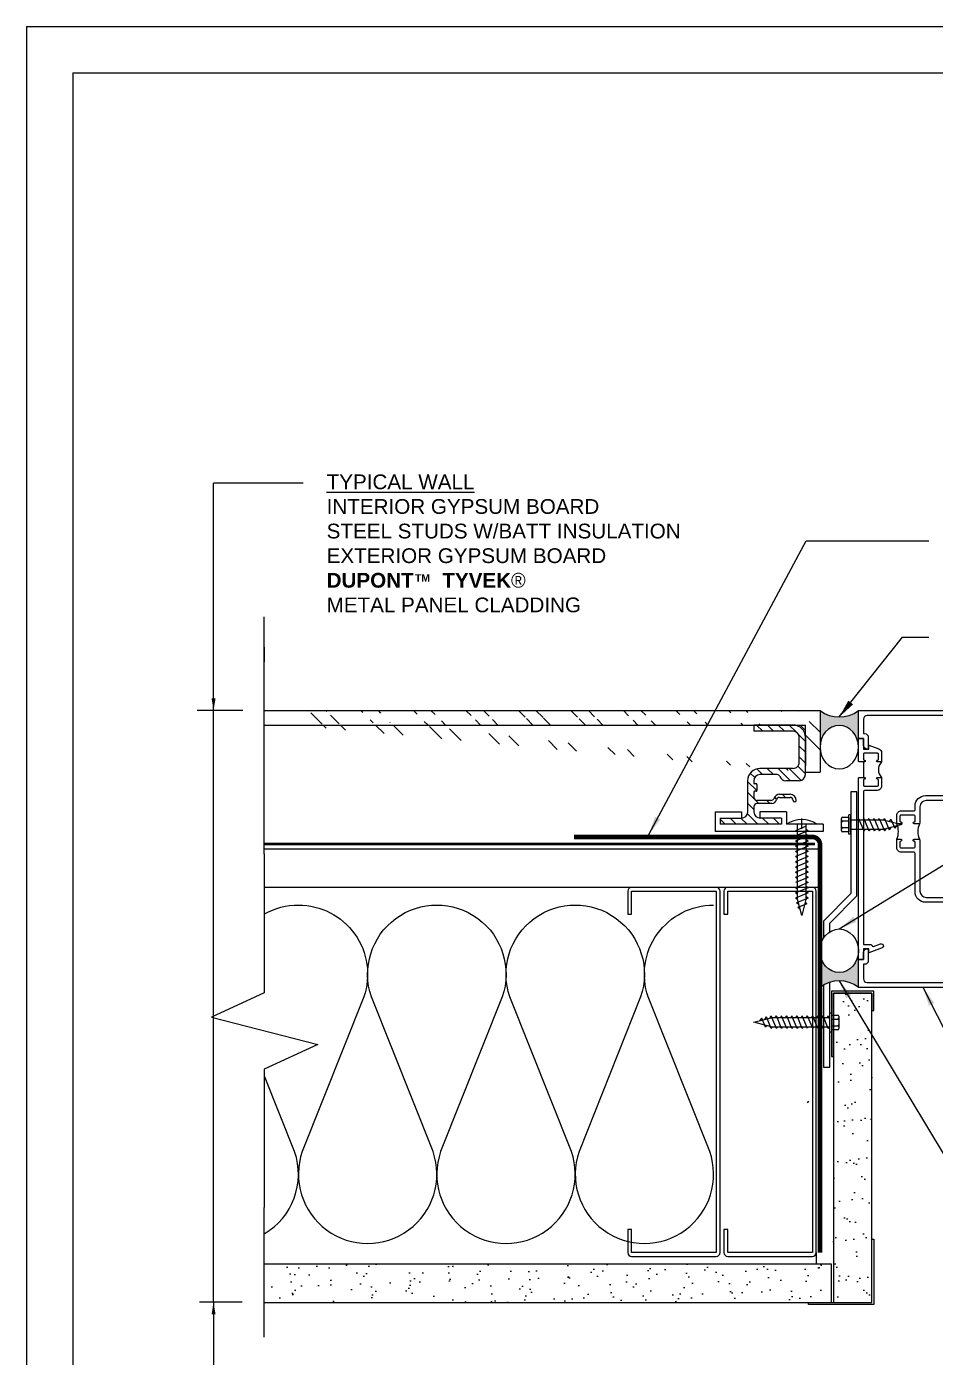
# Model space of a CAD drawing. Extents: x -129 to 26, y 0 to 100.
# Drawn here: x 0 to 14.77, y 11.37 to 33 of the extents above; entities that cross this region are included whole.
import ezdxf

# ---------------------------------------------------------------- set-up
doc = ezdxf.new("R2010")
doc.units = 0
doc.header["$LTSCALE"] = 1.5
doc.header["$MEASUREMENT"] = 0
doc.linetypes.add('CENTER', pattern=[2, 1.25, -0.25, 0.25, -0.25])
doc.linetypes.add('DASHED', pattern=[0.75, 0.5, -0.25])
doc.layers.get('DEFPOINTS').update_dxf_attribs({"linetype": 'CONTINUOUS'})
for name, color, linetype in [('8X11-TTB$0$B', 7, 'CONTINUOUS'), ('A-ANNO-TXT0', 252, 'CONTINUOUS'), ('A-BACKER_ROD', 252, 'CONTINUOUS'), ('A-FASTENERS', 8, 'CONTINUOUS'), ('A-GYP_BOARD', 252, 'CONTINUOUS'), ('A-METAL_STUD', 252, 'CONTINUOUS'), ('A-SEALANT', 252, 'CONTINUOUS'), ('A-WINDOW_FRAME', 252, 'CONTINUOUS'), ('CLADDING', 252, 'CONTINUOUS'), ('DUPONT_FLASHING', 251, 'CENTER'), ('HATCH', 252, 'CONTINUOUS'), ('INSULATION', 40, 'CONTINUOUS'), ('STRUCTURE', 252, 'CONTINUOUS'), ('TEXT', 7, 'CONTINUOUS'), ('TYVEK', 160, 'DASHED')]:
    doc.layers.add(name, color=color, linetype=linetype)
doc.styles.add('DETAILS', font='sanss___.ttf', dxfattribs={"height": 1})
doc.dimstyles.new('TYVEKDETAILS', dxfattribs={"dimscale": 6, "dimtxt": 1.5, "dimasz": 0.1, "dimexe": 0.75, "dimexo": 0.75, "dimgap": 0.75, "dimtad": 0, "dimtih": 1, "dimtoh": 1, "dimdec": 4, "dimzin": 0, "dimtxsty": 'DETAILS', "dimcen": 0.0625, "dimazin": 3, "dimtfac": 1, "dimtdec": 4, "dimtofl": 0, "dimtmove": 0, "dimatfit": 3, "dimtolj": 1, "dimtzin": 0})

msp = doc.modelspace()

# ---------------------------------------------------------------- hatches: boundary and pattern name
at = {"layer": 'A-ANNO-TXT0', "linetype": 'CONTINUOUS'}
h = msp.add_hatch(dxfattribs=at)
h.set_pattern_fill('ANSI31', color=256, angle=270, style=0)
h.set_pattern_definition([(315, (46.33853401210308, 2.729779131170787), (0.08838834764831846, 0.08838834764831842), [])])
h.paths.add_polyline_path([(12.66248157390705, 21.64495255363915), (11.82266887311761, 21.64495255363915), (11.82266887311761, 21.54495053967976), (12.4624086030966, 21.54495053967977, -0.4142135623730909), (12.5624086030966, 21.44495053967976), (12.56240860309661, 21.0401810791624, -0.4142135623730784), (12.46240860309661, 20.94018107916241), (11.92266887311763, 20.94018107916239, 0.4142135623730648), (11.72266887311764, 20.7401810791624), (11.72266887311762, 20.31709814757522), (11.72266887311762, 20.225981239459, -0.3970126437211259), (11.62284336030704, 20.13188606732309), (11.27358493839531, 20.13188606732309), (11.27358493839531, 20.03188606732311), (12.27358493839531, 20.0318860673231), (12.27358493839532, 20.13188606732311), (11.92284336030703, 20.13188606732312), (11.92284336030703, 20.13189706668923, -0.3927264519697838), (11.824501003673, 20.22598123945924), (11.824501003673, 20.3194570651539, -0.4142135623731616), (11.87450100367301, 20.36945706515391), (12.11753873810711, 20.36945706515389, 0.3563939586926705), (12.19102343039062, 20.4294570651539, -0.3563939586926522), (12.24001322524629, 20.4694570651539), (12.41240860309661, 20.4694570651539, -0.4142135623730743), (12.4624086030966, 20.4194570651539, 1), (12.51240860309659, 20.4194570651539, 0.4142135623730741), (12.41240860309661, 20.51945706515391), (12.24253873810711, 20.51945706515391, 0.317837245195946), (12.14825783394886, 20.45279039848722, -0.3178372451957301), (12.10111738186976, 20.4194570651539), (11.87266887311763, 20.4194570651539, -0.4142135623731616), (11.82266887311762, 20.4694570651539), (11.82266887311763, 20.5594570651539, -0.4142135623733655), (11.83266887311764, 20.56945706515391), (11.86266887311763, 20.56945706515391, 0.4142135623734238), (11.87266887311763, 20.57945706515391), (11.87266887311763, 20.68018107916239, 0.4142135623727912), (11.86266887311763, 20.69018107916238), (11.83266887311762, 20.69018107916238, -0.4142135623729911), (11.82266887311763, 20.70018107916239), (11.82266887311763, 20.74018107916239, -0.4142135623730805), (11.92266887311763, 20.8401810791624), (12.20111738186968, 20.84018107916238, -0.3178372451957966), (12.24825783394878, 20.80684774582906, 0.3178372451961308), (12.34253873810711, 20.74018107916238), (12.5624086030966, 20.74018107916238, 0.4131851228939942), (12.66240798618339, 20.83982982105258), (12.66248157390705, 20.88172920715603)])
at = {"layer": 'CLADDING'}
h = msp.add_hatch(dxfattribs=at)
h.set_pattern_fill('ANSI32', color=256, scale=1.6090908, angle=90, style=0)
h.set_pattern_definition([(135, (46.7738324761546, 2.729779131170787), (-0.4266746310843325, -0.4266746310843324), []), (135, (46.7738324761546, 3.014228884749691), (-0.4266746310843325, -0.4266746310843324), [])])
edge = h.paths.add_edge_path()
edge.add_line((12.66240860309659, 20.88172920715922), (12.89925822742711, 20.88172920715922))
edge.add_line((12.66248157390705, 20.88172920715922), (12.66248157390705, 21.64495255363914))
edge.add_line((12.89925822742712, 21.88172920715922), (12.89925822742711, 20.88172920715922))
edge.add_line((4.296824662383022, 21.88172920715922), (12.89925822742711, 21.88172920715922))
edge.add_line((4.296824662383015, 21.64495255363914), (12.66248157390705, 21.64495255363914))
edge.add_line((4.296824662383022, 21.88172920715922), (4.296824662383015, 21.64495255363914))
at = {"layer": 'HATCH'}
h = msp.add_hatch(color=7, dxfattribs=at)
h.dxf.hatch_style = 1
edge = h.paths.add_edge_path()
edge.add_ellipse((13.21175822742712, 21.28604470402258), major_axis=(4.327601070086487e-17, -0.3533871155068482), ratio=0.8842993597885473, start_angle=90, end_angle=270)
edge.add_line((12.89925822742689, 21.28604470402553), (12.89925822742712, 21.4266842071591))
edge.add_line((12.89925822742712, 21.4266842071591), (12.89925822742712, 21.88172920715892))
edge.add_arc((13.21175822742689, 22.29332324896319), 0.5167841960128674, -127.2073402511995, -52.79265974870973)
edge.add_line((13.52425822742734, 21.88172920715937), (13.52425822742734, 21.28604470401905))
h = msp.add_hatch(color=7, dxfattribs=at)
h.dxf.hatch_style = 1
edge = h.paths.add_edge_path()
edge.add_ellipse((13.21175822742715, 17.97665778227609), major_axis=(4.327601070086487e-17, 0.3533871155068482), ratio=0.8842993597885473, start_angle=90, end_angle=270, ccw=False)
edge.add_line((12.89925822742692, 17.97665778227313), (12.89925822742715, 17.83601827913956))
edge.add_line((12.89925822742715, 17.83601827913956), (12.89925822742715, 17.38097327913975))
edge.add_arc((13.21175822742692, 16.96937923733547), 0.5167841960128674, 412.79265974870975, 487.2073402511995, ccw=False)
edge.add_line((13.52425822742737, 17.38097327913929), (13.52425822742737, 17.97665778227961))
h = msp.add_hatch(dxfattribs=at)
h.set_pattern_fill('AR-SAND,_O', color=256, scale=0.25, angle=-1.272221872585407e-14)
h.set_pattern_definition([(37.49999999999999, (46.33853401210308, 2.729779131170787), (-0.01574833952740193, 0.4817059422532897), [0, -0.38, 0, -0.425, 0, -0.40625]), (7.499999999999987, (46.33853401210308, 2.729779131170787), (0.4424441763169319, 0.705536516307435), [0, -0.205, 0, -0.3425, 0, -0.13125]), (327.5, (46.03103401210308, 2.729779131170787), (0.7785354654378738, 0.001414763384240952), [0, -0.125, 0, -0.45, 0, -0.5875]), (317.5, (46.03103401210308, 2.729779131170787), (0.7515316511430733, 0.2194188912335621), [0, -0.0625, 0, -0.295, 0, -0.3375])])
h.paths.add_polyline_path([(13.11800291831049, 12.2567292071591), (13.74300291831049, 12.2567292071591), (13.74300822742737, 17.28722327913941), (13.11800822742737, 17.28722327913941)])
h = msp.add_hatch(dxfattribs=at)
h.set_pattern_fill('AR-SAND,_O', color=256, scale=0.25, angle=90)
h.set_pattern_definition([(307.5, (-550.0378319945665, 1794.406504066231), (0.4817059422532897, 0.01574833952740201), [0, -0.3799999999999992, 0, -0.4249999999999992, 0, -0.4062499999999992]), (277.5, (-550.0378319945665, 1794.406504066231), (0.7055365163074351, -0.4424441763169318), [0, -0.205, 0, -0.3425, 0, -0.13125]), (237.5, (-550.0378319945665, 1794.714004066231), (0.001414763384241021, -0.7785354654378738), [0, -0.1249999999999999, 0, -0.4499999999999998, 0, -0.5874999999999996]), (227.5, (-550.0378319945665, 1794.714004066231), (0.2194188912335622, -0.7515316511430734), [0, -0.0625, 0, -0.295, 0, -0.3375])])
edge = h.paths.add_edge_path()
edge.add_line((3.861526198331566, 12.25672920715933), (13.08675291831049, 12.2567292071591))
edge.add_line((13.08675291831049, 12.2567292071591), (13.08675291831049, 12.8817292071591))
edge.add_line((13.08675291831049, 12.8817292071591), (3.861526198331566, 12.88172920715933))

# ---------------------------------------------------------------- linework, layer by layer
at = {"layer": '8X11-TTB$0$B', "color": 7}
for q in [(0.75, 0.7499999999999964), (24.75, 32.25000000000001)]:
    msp.add_line((0.7499999999999893, 32.25), q, dxfattribs=at)
at = {"layer": 'A-ANNO-TXT0', "linetype": 'CONTINUOUS'}
for p, q in [((3.861526198331509, 22.91035972690132), (3.861526198331509, 22.67358307338124)), ((12.89925822742712, 21.88172920715922, -2.979996827461447e-09), (12.89925822742711, 20.88172920715922, -2.979996827461447e-09)), ((12.66248157390705, 21.44495255363914, -2.979996827461447e-09), (12.66248157390705, 20.98169342052805, -2.979996827461447e-09)), ((11.1928521134965, 20.23188606732307, -2.979996827461447e-09), (11.19285211349651, 19.91437357603877, -2.979996827461447e-09)), ((11.27358493839531, 20.13188606732309, -2.979996827461447e-09), (11.27358493839531, 20.03188606732311, -2.979996827461447e-09)), ((11.62284336030704, 20.23188606732307, -2.979996827461447e-09), (11.62284336030704, 20.13188606732309, -2.979996827461447e-09)), ((11.92284336030703, 20.23188606732309, -2.979996827461447e-09), (11.92284336030703, 20.13188606732308, -2.979996827461447e-09)), ((12.27358493839531, 20.13188606732311, -2.979996827461447e-09), (12.27358493839531, 20.0318860673231, -2.979996827461447e-09)), ((12.35431776329412, 20.23188606732309, -2.979996827461447e-09), (12.35431776329412, 20.0318860673231, -2.979996827461447e-09)), ((12.94860498907152, 20.03188606732308, -2.979996827461447e-09), (12.94860498907152, 19.91437357603877, -2.979996827461447e-09)), ((12.83675291831049, 13.0692292071591), (12.83675291831048, 12.88172920715911))]:
    msp.add_line(p, q, dxfattribs=at)
at = {"layer": 'A-BACKER_ROD', "extrusion": (0, 0, -1)}
msp.add_ellipse((13.21175822742712, 21.28604470402258, -2.979996827461448e-09), major_axis=(4.327601070086487e-17, -0.3533871155068482), ratio=0.8842993597885473, dxfattribs=at)
at = {"layer": 'A-BACKER_ROD'}
msp.add_ellipse((13.21175822742715, 17.97665778227609, -2.979996827461447e-09), major_axis=(4.327601070086487e-17, 0.3533871155068482), ratio=0.8842993597885473, dxfattribs=at)
at = {"layer": 'A-FASTENERS'}
for p, q in [((13.25059016021726, 19.92919349471765, -2.979996827461487e-09), (13.25059016021726, 20.12841224471765, -2.979996827461487e-09)), ((13.27051203521739, 20.14833411971766, -2.979996827461487e-09), (13.37012141021739, 20.14833411971766, -2.979996827461487e-09)), ((13.37012141021739, 19.87408408920008, -2.979996827461487e-09), (13.37012141021739, 20.18352165023519, -2.979996827461487e-09)), ((13.39925822742737, 20.18352165023519, -2.979996827461487e-09), (13.37012141021739, 20.18352165023519, -2.979996827461487e-09)), ((13.37012141021739, 20.14833411971766, -2.979996827461487e-09), (13.37012141021739, 19.90927161971761, -2.979996827461487e-09)), ((13.39925822742737, 19.87408408920008, -2.979996827461487e-09), (13.39925822742737, 20.18352165023519, -2.979996827461487e-09)), ((13.5255227240192, 20.12865638534263, -2.979996827461487e-09), (13.50580836855045, 20.09939002792076, -2.979996827461487e-09)), ((13.5255227240192, 20.12865638534263, -2.979996827461487e-09), (13.60988856874576, 19.92391395370201, -2.979996827461487e-09)), ((13.60990382753482, 20.12865638534263, -2.979996827461487e-09), (13.59018947206607, 20.09939002792076, -2.979996827461487e-09)), ((13.60990382753482, 20.12865638534263, -2.979996827461487e-09), (13.69426967226138, 19.92391395370201, -2.979996827461487e-09)), ((13.69428493105045, 20.12865638534263, -2.979996827461487e-09), (13.6745705755817, 20.09939002792076, -2.979996827461487e-09)), ((13.69428493105045, 20.12865638534263, -2.979996827461487e-09), (13.77865077577701, 19.92391395370201, -2.979996827461487e-09)), ((13.77866603456607, 20.12865638534263, -2.979996827461487e-09), (13.75895167909732, 20.09939002792076, -2.979996827461487e-09)), ((13.77866603456607, 20.12865638534263, -2.979996827461487e-09), (13.86303187929263, 19.92391395370201, -2.979996827461487e-09)), ((13.8630471380817, 20.12865638534263, -2.979996827461487e-09), (13.84333278261295, 20.09939002792076, -2.979996827461487e-09)), ((13.8630471380817, 20.12865638534263, -2.979996827461487e-09), (13.94741298280826, 19.92391395370201, -2.979996827461487e-09)), ((13.94742824159732, 20.12865638534263, -2.979996827461487e-09), (13.92771388612857, 20.09939002792076, -2.979996827461487e-09)), ((13.94742824159732, 20.12865638534263, -2.979996827461487e-09), (14.0250623674932, 19.94025076022579, -2.979996827461487e-09)), ((13.37012141021739, 20.08357868944925, -2.979996827461487e-09), (13.27051203521739, 20.08357868944925, -2.979996827461487e-09)), ((13.37012141021739, 19.97402704998636, -2.979996827461487e-09), (13.27051203521739, 19.97402704998636, -2.979996827461487e-09)), ((13.37012141021739, 19.90927161971761, -2.979996827461487e-09), (13.27051203521739, 19.90927161971761, -2.979996827461487e-09)), ((13.94952632509341, 20.09894752303795, -2.979996827461487e-09), (13.39925822742737, 20.09894752303817, -2.979996827461487e-09)), ((13.39925822742737, 19.95357703963974, -2.979996827461487e-09), (13.94952632509341, 19.95357703963951, -2.979996827461487e-09)), ((13.6296487005817, 19.95318031112388, -2.979996827461487e-09), (13.60988856874576, 19.92391395370201, -2.979996827461487e-09)), ((13.71402980409732, 19.95318031112388, -2.979996827461487e-09), (13.69426967226138, 19.92391395370201, -2.979996827461487e-09)), ((13.79841090761295, 19.95318031112388, -2.979996827461487e-09), (13.77865077577701, 19.92391395370201, -2.979996827461487e-09)), ((13.88279201112857, 19.95318031112388, -2.979996827461487e-09), (13.86303187929263, 19.92391395370201, -2.979996827461487e-09)), ((13.97122051033773, 19.95917483231322, -2.979996827461487e-09), (13.94741298280826, 19.92391395370201, -2.979996827461487e-09)), ((13.94952632509341, 20.09894752303795, -2.979996827461487e-09), (14.23121719680887, 20.02626228133873, -2.979996827461487e-09)), ((14.23121719680887, 20.02626228133873, -2.979996827461487e-09), (13.94952632509341, 19.95357703963951, -2.979996827461487e-09)), ((14.05189447891268, 20.11656390041056, -2.979996827461487e-09), (14.0250623674932, 20.07682336782155, -2.979996827461487e-09)), ((14.04477672296195, 19.96951711764767, -2.979996827461487e-09), (14.0250623674932, 19.94025076022579, -2.979996827461487e-09)), ((14.05189447891268, 20.11656390041056, -2.979996827461487e-09), (14.11304775068299, 19.96815467620828, -2.979996827461487e-09)), ((14.13987986210247, 20.00789520879728, -2.979996827461487e-09), (14.11304775068299, 19.96815467620828, -2.979996827461487e-09)), ((13.39925822742737, 19.87408408920008, -2.979996827461487e-09), (13.37012141021739, 19.87408408920008, -2.979996827461487e-09)), ((11.82115506821049, 16.81402093487757, -2.979996827461487e-09), (12.10284593992595, 16.88670617657679, -2.979996827461487e-09)), ((11.92436889220665, 16.84021659176424, -2.979996827461487e-09), (11.95120100362613, 16.87995712435325, -2.979996827461487e-09)), ((12.01235427539644, 16.73154790015097, -2.979996827461487e-09), (11.95120100362613, 16.87995712435325, -2.979996827461487e-09)), ((12.00047778610668, 16.8602919234015, -2.979996827461487e-09), (12.02730989752616, 16.90003245599051, -2.979996827461487e-09)), ((12.10494402342204, 16.71162683087367, -2.979996827461487e-09), (12.02730989752616, 16.90003245599051, -2.979996827461487e-09)), ((12.08115175468163, 16.88110838390308, -2.979996827461487e-09), (12.1049592822111, 16.91636926251429, -2.979996827461487e-09)), ((13.05660334141078, 16.88670617657656, -2.979996827461487e-09), (12.10284593992595, 16.88670617657679, -2.979996827461487e-09)), ((12.18932512693767, 16.71162683087367, -2.979996827461487e-09), (12.1049592822111, 16.91636926251429, -2.979996827461487e-09)), ((12.16958025389079, 16.88710290509242, -2.979996827461487e-09), (12.18934038572673, 16.91636926251429, -2.979996827461487e-09)), ((12.27370623045329, 16.71162683087367, -2.979996827461487e-09), (12.18934038572673, 16.91636926251429, -2.979996827461487e-09)), ((12.25396135740642, 16.88710290509242, -2.979996827461487e-09), (12.27372148924235, 16.91636926251429, -2.979996827461487e-09)), ((12.35808733396892, 16.71162683087367, -2.979996827461487e-09), (12.27372148924235, 16.91636926251429, -2.979996827461487e-09)), ((12.33834246092204, 16.88710290509242, -2.979996827461487e-09), (12.35810259275798, 16.91636926251429, -2.979996827461487e-09)), ((12.44246843748454, 16.71162683087367, -2.979996827461487e-09), (12.35810259275798, 16.91636926251429, -2.979996827461487e-09)), ((12.42272356443767, 16.88710290509242, -2.979996827461487e-09), (12.4424836962736, 16.91636926251429, -2.979996827461487e-09)), ((12.52684954100017, 16.71162683087367, -2.979996827461487e-09), (12.4424836962736, 16.91636926251429, -2.979996827461487e-09)), ((12.50710466795329, 16.88710290509242, -2.979996827461487e-09), (12.52686479978923, 16.91636926251429, -2.979996827461487e-09)), ((12.61123064451579, 16.71162683087367, -2.979996827461487e-09), (12.52686479978923, 16.91636926251429, -2.979996827461487e-09)), ((12.59147814207438, 16.88710290509242, -2.979996827461487e-09), (12.61123064451579, 16.91636926251429, -2.979996827461487e-09)), ((12.69561174803142, 16.71162683087367, -2.979996827461487e-09), (12.61123064451579, 16.91636926251429, -2.979996827461487e-09)), ((12.67585161619548, 16.88710290509242, -2.979996827461487e-09), (12.69561174803142, 16.91636926251429, -2.979996827461487e-09)), ((12.77998522215251, 16.71162683087367, -2.979996827461487e-09), (12.69561174803142, 16.91636926251429, -2.979996827461487e-09)), ((12.7602327197111, 16.88710290509242, -2.979996827461487e-09), (12.77998522215251, 16.91636926251429, -2.979996827461487e-09)), ((12.8643586962736, 16.71162683087367, -2.979996827461487e-09), (12.77998522215251, 16.91636926251429, -2.979996827461487e-09)), ((12.8446061938322, 16.88710290509242, -2.979996827461487e-09), (12.8643586962736, 16.91636926251429, -2.979996827461487e-09)), ((12.9487321703947, 16.71162683087367, -2.979996827461487e-09), (12.8643586962736, 16.91636926251429, -2.979996827461487e-09)), ((12.92897966795329, 16.88710290509242, -2.979996827461487e-09), (12.9487321703947, 16.91636926251429, -2.979996827461487e-09)), ((13.03310564451579, 16.71162683087367, -2.979996827461487e-09), (12.9487321703947, 16.91636926251429, -2.979996827461487e-09)), ((13.01335314207438, 16.88710290509242, -2.979996827461487e-09), (13.03310564451579, 16.91636926251429, -2.979996827461487e-09)), ((13.05660334141101, 16.85934926126002, -2.979996827461487e-09), (13.03310564451579, 16.91636926251429, -2.979996827461487e-09)), ((13.05660334141078, 16.96619912701622, -2.979996827461487e-09), (13.08574015862076, 16.96619912701622, -2.979996827461487e-09)), ((13.08574015862076, 16.96619912701622, -2.979996827461487e-09), (13.08574015862076, 16.65676156598111, -2.979996827461487e-09)), ((13.08574015862076, 16.93101159649869, -2.979996827461487e-09), (13.18534953362076, 16.93101159649869, -2.979996827461487e-09)), ((13.20527140862089, 16.91108972149867, -2.979996827461487e-09), (13.20527140862089, 16.71187097149867, -2.979996827461487e-09)), ((12.10284593992595, 16.74133569317835, -2.979996827461487e-09), (11.82115506821049, 16.81402093487757, -2.979996827461487e-09)), ((12.01235427539644, 16.73154790015097, -2.979996827461487e-09), (12.03206863086519, 16.76081425757284, -2.979996827461487e-09)), ((12.10284593992595, 16.74133569317835, -2.979996827461487e-09), (13.05660334141078, 16.74133569317813, -2.979996827461487e-09)), ((12.10494402342204, 16.71162683087367, -2.979996827461487e-09), (12.12465837889079, 16.74089318829554, -2.979996827461487e-09)), ((12.18932512693767, 16.71162683087367, -2.979996827461487e-09), (12.20903948240642, 16.74089318829554, -2.979996827461487e-09)), ((12.27370623045329, 16.71162683087367, -2.979996827461487e-09), (12.29342058592204, 16.74089318829554, -2.979996827461487e-09)), ((12.35808733396892, 16.71162683087367, -2.979996827461487e-09), (12.37780168943767, 16.74089318829554, -2.979996827461487e-09)), ((12.44246843748454, 16.71162683087367, -2.979996827461487e-09), (12.46218279295329, 16.74089318829554, -2.979996827461487e-09)), ((12.52684954100017, 16.71162683087367, -2.979996827461487e-09), (12.54656389646892, 16.74089318829554, -2.979996827461487e-09)), ((12.61123064451579, 16.71162683087367, -2.979996827461487e-09), (12.63094499998454, 16.74089318829554, -2.979996827461487e-09)), ((12.77998522215251, 16.71162683087367, -2.979996827461487e-09), (12.79969194822673, 16.74089318829554, -2.979996827461487e-09)), ((12.8643586962736, 16.71162683087367, -2.979996827461487e-09), (12.88407305174235, 16.74089318829554, -2.979996827461487e-09)), ((12.9487321703947, 16.71162683087367, -2.979996827461487e-09), (12.96844652586345, 16.74089318829554, -2.979996827461487e-09)), ((13.03310564451579, 16.71162683087367, -2.979996827461487e-09), (13.05281999998454, 16.74089318829554, -2.979996827461487e-09)), ((13.08574015862076, 16.86625616622994, -2.979996827461487e-09), (13.18534953362076, 16.86625616622994, -2.979996827461487e-09)), ((13.08574015862076, 16.75670452676705, -2.979996827461487e-09), (13.18534953362076, 16.75670452676705, -2.979996827461487e-09)), ((13.18534953362076, 16.69194909649864, -2.979996827461487e-09), (13.08574015862076, 16.69194909649864, -2.979996827461487e-09)), ((13.05660334141078, 16.65676156598111, -2.979996827461487e-09), (13.08574015862076, 16.65676156598111, -2.979996827461487e-09)), ((12.69561174803142, 15.50343878829157, -2.979996827461487e-09), (12.71531847410563, 15.53270514571345, -2.979996827461487e-09))]:
    msp.add_line(p, q, dxfattribs=at)
for centre, start, end in [((13.27051203521739, 20.12841224471765, -2.979996827461487e-09), 90, 180), ((13.27051203521739, 20.10350056444929, -2.979996827461487e-09), 180, 270), ((13.27051203521739, 20.06365681444925, -2.979996827461487e-09), 90, 180), ((13.27051203521739, 19.9939489249864, -2.979996827461487e-09), 180, 270), ((13.27051203521739, 19.95410517498636, -2.979996827461487e-09), 90, 180), ((13.27051203521739, 19.92919349471765, -2.979996827461487e-09), 180, 270), ((13.18534953362076, 16.91108972149867, -2.979996827461487e-09), 0, 90), ((13.18534953362076, 16.88617804122996, -2.979996827461487e-09), 270, 0), ((13.18534953362076, 16.84633429122992, -2.979996827461487e-09), 0, 90), ((13.18534953362076, 16.77662640176707, -2.979996827461487e-09), 270, 0), ((13.18534953362076, 16.73678265176703, -2.979996827461487e-09), 0, 90), ((13.18534953362076, 16.71187097149867, -2.979996827461487e-09), 270, 0)]:
    msp.add_arc(centre, 0.019921875, start, end, dxfattribs=at)
at = {"layer": 'A-GYP_BOARD', "linetype": 'CONTINUOUS'}
for p, q in [((3.861526198331509, 19.55046466250504), (3.861526198331502, 23.40699474292238)), ((3.861526198331573, 11.69534169274757), (3.861526198331566, 13.80046466250504))]:
    msp.add_line(p, q, dxfattribs=at)
at = {"layer": 'A-GYP_BOARD'}
for points in [[(3.861526198331509, 19.63172920715922), (12.86800291831049, 19.6317292071591), (12.86800291831049, 19.0067292071591), (3.861525308534885, 19.00672920715922)], [(3.861526198331566, 12.25672920715933), (13.08675291831049, 12.2567292071591), (13.08675291831049, 12.8817292071591), (3.861526198331566, 12.88172920715933)]]:
    msp.add_lwpolyline(points, dxfattribs=at)
at = {"layer": 'A-GYP_BOARD', "elevation": -2.979996827461449e-09}
msp.add_lwpolyline([(13.11800822742737, 16.25597327913941), (13.11800822742737, 17.28722327913941), (13.74300822742737, 17.28722327913941), (13.74300822742737, 17.00597327913941), (13.77425822742737, 17.00597327913941), (13.77425822742737, 17.31847327913941), (13.08675822742737, 17.31847327913941), (13.08675822742737, 16.25597327913941)], close=True, dxfattribs=at)
at = {"layer": 'A-GYP_BOARD'}
for points in [[(13.11800291831049, 12.2567292071591), (13.74300291831049, 12.2567292071591), (13.74300822742737, 17.28722327913941), (13.11800822742737, 17.28722327913941)], [(12.71175291831049, 12.2567292071591), (13.74300291831049, 12.2567292071591), (13.74300291831049, 13.2879792071591), (13.77425291831049, 13.2879792071591), (13.77425291831049, 12.2254792071591), (12.71175291831049, 12.2254792071591)]]:
    msp.add_lwpolyline(points, close=True, dxfattribs=at)
at = {"layer": 'A-METAL_STUD', "elevation": -2.979996827461449e-09}
for points in [[(13.05660334141078, 18.28341165771051), (13.05660334141078, 18.42283775917927), (13.49925822742727, 18.86934970118942), (13.49925822742727, 20.55907239807366), (13.39925822742737, 20.55907239807366), (13.39925822742737, 18.90577142360244), (12.95660334141087, 18.45925948159229), (12.95660334141087, 18.1806864011571)], [(12.95660334141087, 17.41878093892408), (12.95660334141087, 16.08188781115915), (13.05660334141078, 16.08188781115915), (13.05660334141078, 17.46232230361589)]]:
    msp.add_lwpolyline(points, dxfattribs=at)
at = {"layer": 'A-METAL_STUD'}
for points in [[(9.836752918310486, 13.4442292071591), (9.774252918310031, 13.4442292071591), (9.774252918310031, 13.0692292071591, 0.414213562373095), (9.836752918310031, 13.0067292071591), (11.21175291831003, 13.0067292071591, 0.414213562373095), (11.27425291831003, 13.0692292071591), (11.27425291831003, 18.9442292071591, 0.414213562373095), (11.21175291831003, 19.0067292071591), (9.836752918310031, 19.0067292071591, 0.414213562373095), (9.774252918310031, 18.9442292071591), (9.774252918310031, 18.5692292071591), (9.836752918310486, 18.5692292071591), (9.836752918310486, 18.9442292071591), (11.21175291831003, 18.9442292071591), (11.21175291830958, 13.0692292071591), (9.836752918310486, 13.0692292071591)], [(11.39925291831094, 13.4442292071591), (11.33675291831049, 13.4442292071591), (11.33675291831049, 13.0692292071591, 0.414213562373095), (11.39925291831049, 13.0067292071591), (12.77425291831049, 13.0067292071591, 0.414213562373095), (12.83675291831049, 13.0692292071591), (12.83675291831049, 18.9442292071591, 0.414213562373095), (12.77425291831049, 19.0067292071591), (11.39925291831049, 19.0067292071591, 0.414213562373095), (11.33675291831049, 18.9442292071591), (11.33675291831049, 18.5692292071591), (11.39925291831094, 18.5692292071591), (11.39925291831094, 18.9442292071591), (12.77425291831049, 18.9442292071591), (12.77425291831003, 13.0692292071591), (11.39925291831094, 13.0692292071591)]]:
    msp.add_lwpolyline(points, format="xyb", close=True, dxfattribs=at)
at = {"layer": 'A-SEALANT'}
msp.add_line((13.60425825850859, 21.04495832832775, -2.979996827461446e-09), (13.60425825850859, 20.79495832832775, -2.979996827461446e-09), dxfattribs=at)
for centre, radius, start, end in [((13.21175822742712, 22.29332324896319, -2.979996827461447e-09), 0.5167841960128893, 232.7926597487732, 307.2073402512625), ((14.03050825850857, 20.91995832832775, -2.979996827461446e-09), 0.1812500000000527, 136.3971810273101, 223.6028189726899), ((13.84188982091598, 19.91396327913956, -2.979996827461449e-09), 0.3318137087604263, 337.869501080466, 22.13049891953394), ((14.82162663393876, 19.91396327913956, -2.979996827461449e-09), 0.3318137087604263, 157.8695010804661, 202.1304989195339), ((13.21175822742715, 16.96937923733547, -2.979996827461446e-09), 0.5167841960128893, 52.79265974873741, 127.2073402512268)]:
    msp.add_arc(centre, radius, start, end, dxfattribs=at)
at = {"layer": 'A-WINDOW_FRAME', "elevation": -2.979996827461449e-09}
for points in [[(15.3842582274275, 21.80096827913961), (13.66425822742747, 21.80096827913961, 0.414213562373095), (13.60425822742752, 21.74096827913966), (13.60425822742752, 21.50596327913966), (13.6242582274275, 21.50596327913966, -0.414213562373095), (13.68425822742745, 21.4459632791396), (13.68425822742745, 21.25596327913966), (13.66625822742742, 21.25596327913966, -0.414213562373095), (13.60425822742752, 21.31796327913956), (13.60425822742752, 21.42596327913962), (13.52425822742737, 21.42596327913962), (13.52425822742737, 21.88096327913966), (15.52425822742737, 21.88096327913966)], [(14.51425822742738, 20.03896327913956), (14.42875822742747, 20.03896327913956, -0.9999999999999999), (14.42875822742747, 20.06996327913962), (14.42925822742757, 20.06996327913962, 0.414213562373095), (14.44425822742744, 20.08496327913961), (14.44425822742744, 20.16496327913965, 0.4142135623730693), (14.42925822742757, 20.17996327913964), (14.21425822742742, 20.17996327913964, 0.414213562373095), (14.19925822742755, 20.16496327913965), (14.19925822742755, 20.08495918050367, 0.4190234982697423), (14.21450412906677, 20.06996119622623, -1.008230869162796), (14.21475822742752, 20.03896327913956), (14.14925822742737, 20.03896327913956), (14.14925822742737, 20.17996827913963, -0.4142135623731173), (14.21925822742753, 20.24996827913956), (14.42925822742757, 20.24996827913956, 0.4142135623730864), (14.44425822742744, 20.26496827913955), (14.44425822742744, 20.32846827913964, -0.4142135623730858), (14.61425822742751, 20.4984682791396), (15.1983151396413, 20.4984682791396, 0.1990202627215653)], [(15.19575822742752, 20.41846827913967), (14.62425822742751, 20.41846827913967, 0.414213562373095), (14.52425822742737, 20.31846827913965), (14.52425822742737, 20.04896327913955), (14.51425822742738, 20.03896327913956)], [(15.1983151396413, 18.7634632791396), (14.61425822742751, 18.7634632791396, -0.414213562373095), (14.44425822742744, 18.93346327913967), (14.44425822742744, 19.55796327913957, 0.4142135623731015), (14.42425822742746, 19.57796327913955), (14.21925822742753, 19.57796327913955, -0.4142135623731173), (14.14925822742737, 19.6479632791396), (14.14925822742737, 19.78896327913956), (14.21475822742752, 19.78896327913956, -0.9999999999999999), (14.21475822742752, 19.75796327913961), (14.21425822742742, 19.75796327913961, 0.4142135623730862), (14.19925822742755, 19.74296327913963), (14.19925822742755, 19.66296327913959, 0.4142135623731037), (14.21425822742742, 19.6479632791396), (14.42925822742757, 19.6479632791396, 0.414213562373095), (14.44425822742744, 19.66296327913959), (14.44425822742744, 19.74296737777557, 0.4190234982698032), (14.42901232578822, 19.7579653620529, -1.008230869162925), (14.42875822742747, 19.78896327913956), (14.51425822742738, 19.78896327913956)], [(14.51425822742738, 19.78896327913956), (14.52425822742737, 19.77896327913957), (14.52425822742737, 18.94346327913966, 0.4142135623730963), (14.62425822742751, 18.84346327913964), (15.19575822742752, 18.84346327913964, 0.4142135623730941)], [(15.52425822742737, 17.38096827913965), (13.52425822742737, 17.38096827913965), (13.52425822742737, 17.83596827913957), (13.60425822742752, 17.83596827913957), (13.60425822742752, 17.94396827913964, -0.4142135623731034), (13.66625822742742, 18.00596827913965), (13.68425822742745, 18.00596827913965), (13.68425822742745, 17.81596827913959, -0.414213562373095), (13.6242582274275, 17.75596827913965), (13.60425822742752, 17.75596827913965), (13.60425822742752, 17.52096827913963, 0.4142135623730908), (13.66425822742747, 17.46096827913957), (15.3842582274275, 17.46096827913957, 0.4142135623731036)]]:
    msp.add_lwpolyline(points, format="xyb", dxfattribs=at)
for points in [[(13.60425825850859, 21.0909583283278, 0.4142135623730605), (13.61925825850846, 21.07595832832781), (13.61975825850857, 21.07595832832781, -0.9999999999999999), (13.61975825850857, 21.04495832832775), (13.53425825850866, 21.04495832832775), (13.52425825850844, 21.05495832832774), (13.52425825850844, 21.42596332832782), (13.60425825850859, 21.42596332832782), (13.60425825850859, 21.25596332832775), (13.6902582585086, 21.25596332832775), (13.6902582585086, 21.31796332832776), (13.85323567944203, 21.25854332509378, -0.3151483099505404), (13.89925825850844, 21.19277795970002), (13.89925825850844, 21.04495832832775), (13.83375825850851, 21.04495832832775, -1.008230869162825), (13.83401235686926, 21.07595624541441, 0.4190234982697333), (13.84925825850848, 21.09095422969174), (13.84925825850848, 21.17095832832772, 0.4142135623731299), (13.83425825850861, 21.18595832832782), (13.61925825850846, 21.18595832832782, 0.4142135623730949), (13.60425825850859, 21.17095832832772)], [(13.74405680938741, 18.06285544129501), (13.74546440609276, 18.0596729254613, 0.414213562373095), (13.77109866137505, 18.0477194759121), (13.88328584339149, 18.08890726851835, -1.000000000000033), (13.90723067362558, 18.02311938813714), (13.6902582585086, 17.94401332832772), (13.6902582585086, 18.00601332832774), (13.60425825850859, 18.00601332832774), (13.60425825850859, 17.83601332832778), (13.52425825850844, 17.83601332832778), (13.52425825850844, 20.78495832832776), (13.53425825850866, 20.79495832832775), (13.61975825850857, 20.79495832832775, -1.008230869162709), (13.61950416014781, 20.76396041124108, 0.4190234982698556), (13.60425825850859, 20.74896242696375), (13.60425825850859, 20.66895832832777, 0.4142135623730605), (13.61925825850846, 20.65395832832779), (13.83425825850861, 20.65395832832779, 0.4142135623731296), (13.84925825850848, 20.66895832832777), (13.84925825850848, 20.74895832832781, 0.414213562373095), (13.83425825850861, 20.7639583283278), (13.83375825850851, 20.7639583283278, -0.9999999999999999), (13.83375825850851, 20.79495832832775), (13.89925825850844, 20.79495832832775), (13.89925825850844, 20.65395832832779, -0.4142135623731174), (13.8292582585085, 20.58395832832774), (13.62425825850857, 20.58395832832774, 0.414213562373082), (13.60425825850859, 20.56395832832775), (13.60425825850859, 18.07601332832779), (13.72525825850846, 18.07601832832777, -0.3152987888789697)]]:
    msp.add_lwpolyline(points, format="xyb", close=True, dxfattribs=at)
at = {"layer": 'CLADDING'}
for p, q in [((3.861526198331502, 21.88172920715922), (12.89925822742712, 21.88172920715923)), ((3.861526198331509, 21.64495255363914, -2.979996827461447e-09), (12.66248157390705, 21.64495255363914, -2.979996827461447e-09)), ((11.82266887311761, 21.64495053967976, -2.979996827461447e-09), (11.82266887311761, 21.54495053967975, -2.979996827461447e-09)), ((12.46248157390705, 21.64495255363916, -2.979996827461447e-09), (11.82274184392806, 21.64495255363915, -2.979996827461447e-09)), ((12.66248157390705, 20.88172920715922, -2.979996827461447e-09), (12.66248157390705, 21.64495255363914, -2.979996827461447e-09)), ((12.4624086030966, 21.54495053967977, -2.979996827461447e-09), (11.82266887311761, 21.54495053967975, -2.979996827461447e-09)), ((12.56240860309661, 21.0401810791624, -2.979996827461447e-09), (12.5624086030966, 21.44495053967976, -2.979996827461447e-09)), ((12.4624086030966, 20.94018107916241, -2.979996827461447e-09), (11.92266887311763, 20.94018107916239, -2.979996827461447e-09)), ((12.20111738186968, 20.84018107916238, -2.979996827461447e-09), (11.92266887311763, 20.8401810791624, -2.979996827461447e-09)), ((12.66240860309659, 20.88172920715922, -2.979996827461447e-09), (12.89925822742711, 20.88172920715922, -2.979996827461447e-09)), ((12.6624086030966, 20.84018107916238, -2.979996827461447e-09), (12.66248157390705, 20.88172920715922, -2.979996827461447e-09)), ((11.72266887311764, 20.74018107916239, -2.979996827461447e-09), (11.72266887311762, 20.31709814757522, -2.979996827461447e-09)), ((11.82266887311763, 20.74018107916239, -2.979996827461447e-09), (11.82266887311763, 20.70018107916239, -2.979996827461447e-09)), ((11.82266887311763, 20.5594570651539, -2.979996827461447e-09), (11.82266887311762, 20.4694570651539, -2.979996827461447e-09)), ((11.86266887311763, 20.69018107916238, -2.979996827461447e-09), (11.83266887311762, 20.69018107916238, -2.979996827461447e-09)), ((11.86266887311763, 20.56945706515391, -2.979996827461447e-09), (11.83266887311764, 20.56945706515391, -2.979996827461447e-09)), ((11.87266887311763, 20.68018107916239, -2.979996827461447e-09), (11.87266887311763, 20.57945706515391, -2.979996827461447e-09)), ((12.5624086030966, 20.74018107916238, -2.979996827461447e-09), (12.34253873810711, 20.74018107916238, -2.979996827461447e-09)), ((12.10111738186968, 20.4194570651539, -2.979996827461447e-09), (11.87266887311763, 20.4194570651539, -2.979996827461447e-09)), ((12.11753873810711, 20.36945706515389, -2.979996827461447e-09), (11.87266887311763, 20.36945706515391, -2.979996827461447e-09)), ((12.19253873810712, 20.4694570651539, -2.979996827461447e-09), (12.19253873810712, 20.46945706515389, -2.979996827461447e-09)), ((12.24001322524628, 20.4694570651539, -2.979996827461447e-09), (12.41240860309661, 20.4694570651539, -2.979996827461447e-09)), ((12.24253873810711, 20.51945706515391, -2.979996827461447e-09), (12.41240860309661, 20.51945706515391, -2.979996827461447e-09)), ((11.19285211349652, 20.23188606732307, -2.979996827461447e-09), (11.62284336030704, 20.23188606732307, -2.979996827461447e-09)), ((11.27358493839531, 20.13188606732309, -2.979996827461447e-09), (11.62284336030704, 20.13188606732309, -2.979996827461447e-09)), ((11.72266887311762, 20.31709814757522, -2.979996827461447e-09), (11.72266887311762, 20.22598123945914, -2.979996827461447e-09)), ((11.824501003673, 20.3194570651539, -2.979996827461447e-09), (11.824501003673, 20.22598123945914, -2.979996827461447e-09)), ((12.35431776329412, 20.23188606732309, -2.979996827461447e-09), (11.92284336030703, 20.23188606732309, -2.979996827461447e-09)), ((12.27358493839531, 20.13188606732311, -2.979996827461447e-09), (11.92284336030703, 20.13188606732312, -2.979996827461447e-09)), ((12.60440407463109, 20.02795347083366, -2.979996827461447e-09), (12.6045785618205, 20.12795347083365, -2.979996827461447e-09)), ((12.94860498907152, 19.91437357603878, -2.979996827461447e-09), (11.19285211349651, 19.91437357603878, -2.979996827461447e-09)), ((12.94860498907151, 20.03188606732308, -2.979996827461447e-09), (12.35431776329412, 20.0318860673231, -2.979996827461447e-09)), ((12.60440407463108, 19.95673885990805, -2.979996827461447e-09), (12.60457856182049, 20.05673885990804, -2.979996827461447e-09))]:
    msp.add_line(p, q, dxfattribs=at)
for centre, radius, start, end in [((12.4624086030966, 21.44495053967976, -2.979996827461447e-09), 0.2, 0, 89.99999999999919), ((12.4624086030966, 21.44495053967976, -2.979996827461447e-09), 0.1, 0, 89.99999999999919), ((12.4624086030966, 21.0401810791624, -2.979996827461447e-09), 0.1, 269.9999999999992, 0), ((11.92266887311763, 20.74018107916239, -2.979996827461447e-09), 0.2, 89.99999999999919, 179.9999999999984), ((11.92266887311763, 20.74018107916239, -2.979996827461447e-09), 0.1, 89.99999999999919, 179.9999999999984), ((12.20111738186968, 20.7901810791624, -2.979996827461447e-09), 0.05, 19.47122063447572, 90.00000000000244), ((12.34253873810711, 20.84018107916238, -2.979996827461447e-09), 0.1, 199.4712206344705, 270), ((12.5624086030966, 20.84018107916238, -2.979996827461447e-09), 0.1, 270, 0), ((11.83266887311762, 20.70018107916239, -2.979996827461447e-09), 0.01, 180, 270), ((11.83266887311764, 20.5594570651539, -2.979996827461447e-09), 0.01, 90, 179.9999999999919), ((11.86266887311763, 20.68018107916239, -2.979996827461447e-09), 0.01, 359.9999999999984, 90), ((11.86266887311763, 20.57945706515391, -2.979996827461447e-09), 0.01, 269.9999999999951, 359.9999999999984), ((11.87266887311763, 20.4694570651539, -2.979996827461447e-09), 0.05, 179.9999999999984, 269.9999999999992), ((11.87450100367301, 20.31945706515391, -2.979996827461447e-09), 0.05, 90.0000000000008, 180.0000000000016), ((12.10111738186968, 20.4694570651539, -2.979996827461447e-09), 0.05, 269.9999999999976, 340.5287793655243), ((12.11753873810713, 20.44445706515389, -2.979996827461447e-09), 0.075, 269.9999999999951, 348.4630409671884), ((12.24253873810711, 20.4194570651539, -2.979996827461447e-09), 0.1, 90, 160.5287793655259), ((12.24001322524628, 20.4194570651539, -2.979996827461447e-09), 0.05, 90, 168.4630409671868), ((12.41240860309661, 20.4194570651539, -2.979996827461447e-09), 0.1, 0, 90), ((12.41240860309661, 20.4194570651539, -2.979996827461447e-09), 0.05, 0, 90), ((12.4874086030966, 20.4194570651539, -2.979996827461447e-09), 0.02499999999999947, 180, 0), ((11.62284336030704, 20.23188606732309, -2.979996827461447e-09), 0.1, 270, 359.9999999999984), ((11.9243265164836, 20.23188606732309, -2.979996827461447e-09), 0.1, 180.0000000000016, 270)]:
    msp.add_arc(centre, radius, start, end, dxfattribs=at)
at = {"layer": 'DEFPOINTS'}
for q in [(0, -3.552713678800501e-15), (25.5, 33)]:
    msp.add_line((-5.329070518200751e-15, 33), q, dxfattribs=at)
at = {"layer": 'DUPONT_FLASHING', "linetype": 'CONTINUOUS', "const_width": 0.075}
msp.add_lwpolyline([(12.89925291831049, 19.70100209921711), (12.89925291831049, 19.70100209921712, 0.414213562373095), (12.77425291831049, 19.82600209921712), (8.899252918310486, 19.82600209921735)], format="xyb", dxfattribs=at)
at = {"layer": 'DUPONT_FLASHING', "linetype": 'CONTINUOUS', "const_width": 0.075, "elevation": -2.979996827461446e-09}
msp.add_lwpolyline([(12.89925665772328, 13.06580428393472), (12.89925297104143, 19.70100209921711)], dxfattribs=at)
at = {"layer": 'INSULATION'}
for points in [[(3.870094772282192, 18.57581130316364, -0.1281656109501805), (4.419179020516259, 18.71890932824876)], [(4.419179020516259, 18.71890932824876, -0.5155500965722299), (5.482288353137056, 17.22590994388113), (4.481069687896143, 14.71190871261799, 1.404370499403762), (6.607288353135919, 14.71190871262072), (5.606069687896143, 17.22590994388067, -1.404370499398822), (7.732288353137283, 17.22590994388067), (6.731069687896371, 14.71190871261708, 1.404370499403763), (8.85728835313592, 14.71190871262004), (7.856069687896371, 17.22590994387976, -1.404370499398822), (9.982288353137283, 17.22590994388067), (8.98106968789637, 14.71190871261708, 1.404370499403762), (11.10728835313592, 14.71190871262004), (10.10606968789637, 17.22590994387976, -0.5155500965725927), (11.16917902051717, 18.71890932824774)], [(3.861526198331566, 13.37244539179662, 0.3580913445450768), (4.35728835313501, 14.71190871262106), (3.870094772282192, 15.93522316394799)]]:
    msp.add_lwpolyline(points, format="xyb", dxfattribs=at)
at = {"layer": 'STRUCTURE'}
for p, q in [((12.27358493839531, 20.0318860673231, -2.979996827461447e-09), (11.27358493839531, 20.03188606732311, -2.979996827461447e-09)), ((12.67446241661471, 20.00016591175044, -2.979996827461447e-09), (12.49942884727849, 19.92803533180867, -2.979996827461447e-09)), ((12.70417127891911, 19.92803533180867, -2.979996827461447e-09), (12.49942884727849, 19.84366185768757, -2.979996827461447e-09)), ((12.52869520470036, 19.90828282936726, -2.979996827461447e-09), (12.49942884727849, 19.92803533180867, -2.979996827461447e-09)), ((12.52909193321628, 20.02795347083364, -2.979996827461447e-09), (12.52909193321599, 18.82902867897665, -2.979996827461447e-09)), ((12.67446241661442, 18.82902867897665, -2.979996827461447e-09), (12.67446241661471, 20.02795347083364, -2.979996827461447e-09)), ((12.70417127891911, 19.92803533180867, -2.979996827461447e-09), (12.67490492149724, 19.94774968727742, -2.979996827461447e-09)), ((12.70417127891911, 19.84366185768757, -2.979996827461447e-09), (12.49942884727849, 19.75928838356648, -2.979996827461447e-09)), ((12.70417127891911, 19.75928838356648, -2.979996827461447e-09), (12.49942884727849, 19.67491490944538, -2.979996827461447e-09)), ((12.52869520470036, 19.73953588112507, -2.979996827461447e-09), (12.49942884727849, 19.75928838356648, -2.979996827461447e-09)), ((12.70417127891911, 19.84366185768757, -2.979996827461447e-09), (12.67490492149724, 19.86337621315632, -2.979996827461447e-09)), ((12.70417127891911, 19.75928838356648, -2.979996827461447e-09), (12.67490492149724, 19.77900273903523, -2.979996827461447e-09)), ((12.70417127891911, 19.67491490944538, -2.979996827461447e-09), (12.67490492149724, 19.69462926491413, -2.979996827461447e-09)), ((12.70417127891911, 19.67491490944538, -2.979996827461447e-09), (12.49942884727849, 19.59054143532429, -2.979996827461447e-09)), ((12.52869520470036, 19.65516240700398, -2.979996827461447e-09), (12.49942884727849, 19.67491490944538, -2.979996827461447e-09)), ((12.70417127891911, 19.59054143532429, -2.979996827461447e-09), (12.49942884727849, 19.5061679612032, -2.979996827461447e-09)), ((12.52869520470036, 19.57078893288288, -2.979996827461447e-09), (12.49942884727849, 19.59054143532429, -2.979996827461447e-09)), ((12.70417127891911, 19.5061679612032, -2.979996827461447e-09), (12.49942884727849, 19.4217944870821, -2.979996827461447e-09)), ((12.52869520470036, 19.48641545876179, -2.979996827461447e-09), (12.49942884727849, 19.5061679612032, -2.979996827461447e-09)), ((12.70417127891911, 19.59054143532429, -2.979996827461447e-09), (12.67490492149724, 19.61025579079304, -2.979996827461447e-09)), ((12.70417127891911, 19.5061679612032, -2.979996827461447e-09), (12.67490492149724, 19.52587468727742, -2.979996827461447e-09)), ((12.70417127891911, 19.4217944870821, -2.979996827461447e-09), (12.49942884727849, 19.33741338356648, -2.979996827461447e-09)), ((12.52869520470036, 19.40203435524617, -2.979996827461447e-09), (12.49942884727849, 19.4217944870821, -2.979996827461447e-09)), ((12.70417127891911, 19.33741338356648, -2.979996827461447e-09), (12.49942884727849, 19.25304753883992, -2.979996827461447e-09)), ((12.52869520470036, 19.31766088112507, -2.979996827461447e-09), (12.49942884727849, 19.33741338356648, -2.979996827461447e-09)), ((12.70417127891911, 19.4217944870821, -2.979996827461447e-09), (12.67490492149724, 19.44150121315632, -2.979996827461447e-09)), ((12.70417127891911, 19.33741338356648, -2.979996827461447e-09), (12.67490492149724, 19.35712773903523, -2.979996827461447e-09)), ((12.70417127891911, 19.25303228005085, -2.979996827461447e-09), (12.67490492149724, 19.2727466355196, -2.979996827461447e-09)), ((12.52869520470036, 19.23328740700398, -2.979996827461447e-09), (12.49942884727849, 19.25304753883992, -2.979996827461447e-09)), ((12.70417127891911, 19.25303228005085, -2.979996827461447e-09), (12.49942884727849, 19.16866643532429, -2.979996827461447e-09)), ((12.52869520470036, 19.14890630348835, -2.979996827461447e-09), (12.49942884727849, 19.16866643532429, -2.979996827461447e-09)), ((12.70417127891911, 19.16865117653523, -2.979996827461447e-09), (12.49942884727849, 19.08428533180867, -2.979996827461447e-09)), ((12.70417127891911, 19.0842700730196, -2.979996827461447e-09), (12.49942884727849, 18.99990422829304, -2.979996827461447e-09)), ((12.70417127891911, 19.16865117653523, -2.979996827461447e-09), (12.67490492149724, 19.18836553200398, -2.979996827461447e-09)), ((12.70417127891911, 19.0842700730196, -2.979996827461447e-09), (12.67490492149724, 19.10398442848835, -2.979996827461447e-09)), ((12.52869520470036, 18.98014409645712, -2.979996827461447e-09), (12.49942884727849, 18.99990422829304, -2.979996827461447e-09)), ((12.70417127891911, 18.99988896950398, -2.979996827461447e-09), (12.49942884727849, 18.91552312477743, -2.979996827461447e-09)), ((12.52869520470036, 18.89576299294149, -2.979996827461447e-09), (12.49942884727849, 18.91552312477743, -2.979996827461447e-09)), ((12.70417127891911, 18.91550786598837, -2.979996827461447e-09), (12.49942884727849, 18.8311420212618, -2.979996827461447e-09)), ((12.5346897258897, 18.80733449373233, -2.979996827461447e-09), (12.49942884727849, 18.8311420212618, -2.979996827461447e-09)), ((12.70417127891911, 18.83112676247274, -2.979996827461447e-09), (12.51576565380227, 18.75349263657686, -2.979996827461447e-09)), ((12.6017771749152, 18.54733780726119, -2.979996827461447e-09), (12.52909193321599, 18.82902867897665, -2.979996827461447e-09)), ((12.67446241661442, 18.82902867897665, -2.979996827461447e-09), (12.6017771749152, 18.54733780726119, -2.979996827461447e-09)), ((12.70417127891911, 18.99988896950398, -2.979996827461447e-09), (12.67490492149724, 19.01960332497273, -2.979996827461447e-09)), ((12.70417127891911, 18.91550786598837, -2.979996827461447e-09), (12.67490492149724, 18.93522222145712, -2.979996827461447e-09)), ((12.70417127891911, 18.83112676247274, -2.979996827461447e-09), (12.67490492149724, 18.85084111794149, -2.979996827461447e-09)), ((12.55550618639128, 18.72666052515738, -2.979996827461447e-09), (12.51576565380227, 18.75349263657686, -2.979996827461447e-09)), ((12.68425020964181, 18.73853701444714, -2.979996827461447e-09), (12.53584098543953, 18.67738374267683, -2.979996827461447e-09)), ((12.57558151802853, 18.65055163125735, -2.979996827461447e-09), (12.53584098543953, 18.67738374267683, -2.979996827461447e-09)), ((12.68425020964181, 18.73853701444714, -2.979996827461447e-09), (12.65498385221993, 18.75825136991589, -2.979996827461447e-09))]:
    msp.add_line(p, q, dxfattribs=at)
msp.add_lwpolyline([(3.861526198331509, 19.55046466250504), (3.861522503561181, 17.29267049760774), (3.004864611634124, 16.89738211225766), (4.73532493293026, 16.45354721275241), (3.861526198331594, 16.05051094369388), (3.861526198331566, 13.80046466250504)], dxfattribs=at)
msp.add_arc((12.60431776329411, 19.66632911803648, -2.979996827461447e-09), 0.4428677942363103, 55.63224524559079, 124.3677547544097, dxfattribs=at)
at = {"layer": 'TEXT'}
for p, q in [((4.495963026403428, 25.57715460125158, 3.000831249158483e-09), (3.039116428252283, 25.57715460125158, 3.000831249158483e-09)), ((3.039143511920797, 12.263617043952, 6.001662498316967e-09), (3.039143511920797, 22.91035972690131, 2.279732642354834e-09)), ((3.513969296725817, 21.88172920715922, 3.000831249158483e-09), (2.775015495119403, 21.8817292071592, 3.000831249158483e-09)), ((3.504777418849441, 12.26361704395199, 6.001662498316967e-09), (2.811304776599057, 12.26361704395199, 6.001662498316967e-09))]:
    msp.add_line(p, q, dxfattribs=at)
at = {"layer": 'TYVEK', "const_width": 0.04, "elevation": -2.979996827461446e-09}
msp.add_lwpolyline([(12.8164946919678, 19.71066107724442), (3.861526198331509, 19.71066380276692)], dxfattribs=at)

# ---------------------------------------------------------------- texts
at = {"layer": 'TEXT', "insert": (4.877771680092378, 25.71913631722743, 3.000831249158483e-09), "char_height": 0.239999999976, "width": 8.659857940904283, "attachment_point": 1, "style": 'DETAILS'}
msp.add_mtext('{\\fArial|b0|i0|c0|p34;\\LTYPICAL WALL\\P}INTERIOR GYPSUM BOARD\\PSTEEL STUDS W/BATT INSULATION\\PEXTERIOR GYPSUM BOARD\\P{\\fSansSerif|b1|i0|c2|p2;DUPONT     TYVEK\\fSymbol|b0|i0|c2|p18;â }\\PMETAL PANEL CLADDING', dxfattribs=at)
at = {"layer": 'TEXT', "insert": (6.314698178184114, 24.03683288418704, 3.000831249158483e-09), "char_height": 0.119999999988, "attachment_point": 4, "style": 'DETAILS'}
msp.add_mtext('{\\fSansSerif|b1|i0|c2|p2;TM}', dxfattribs=at)

# ---------------------------------------------------------------- leaders
at = {"layer": 'TEXT'}
for points, override in [([(3.039143511920797, 21.8817292071592, 3.000831249158483e-09), (3.039116428252283, 25.57715460125158, 3.000831249158483e-09)], {"dimscale": 2, "dimfxl": 3}), ([(10.11728221699872, 19.86803605804747), (12.67257139643277, 24.63916290441799), (14.66732151235902, 24.63791037193675)], {"dimscale": 3, "dimfxl": 3}), ([(13.21175822742728, 21.77653905295031, -2.979996827461447e-09), (14.23747759638809, 23.07313514772444, -2.979996827461447e-09), (14.66962819120067, 23.07313514772444, -2.979996827461447e-09)], {"dimscale": 3, "dimfxl": 3}), ([(13.21175822742715, 18.33004489778294, -2.979996827461447e-09), (17.5779012398377, 21.02076840751403, -2.979996827461447e-09), (18.07452578513514, 21.02076840751403, -2.979996827461447e-09)], {"dimscale": 3, "dimfxl": 3}), ([(13.21175822742715, 17.48616343334836, -4.469995241192172e-09), (14.93229517114979, 14.62547312911954, -4.469995241192172e-09), (15.59073138687392, 14.62435588353834, -4.469995241192172e-09)], {"dimscale": 3, "dimfxl": 3}), ([(14.57789135677576, 17.37241245517178, -7.449992068653616e-09), (15.2749519936145, 15.98698694952594, -7.449992068653616e-09), (15.68904594902405, 15.98698694952594, -7.449992068653616e-09)], {"dimscale": 3, "dimfxl": 3}), ([(3.039143511920797, 12.26361704395202, 6.001662498316967e-09), (3.039143511920797, 10.29383969964203, 6.001662498316967e-09)], {"dimscale": 2, "dimfxl": 3})]:
    msp.add_leader(points, dimstyle='TYVEKDETAILS', override=override, dxfattribs=at)

doc.saveas('drawing.dxf')
